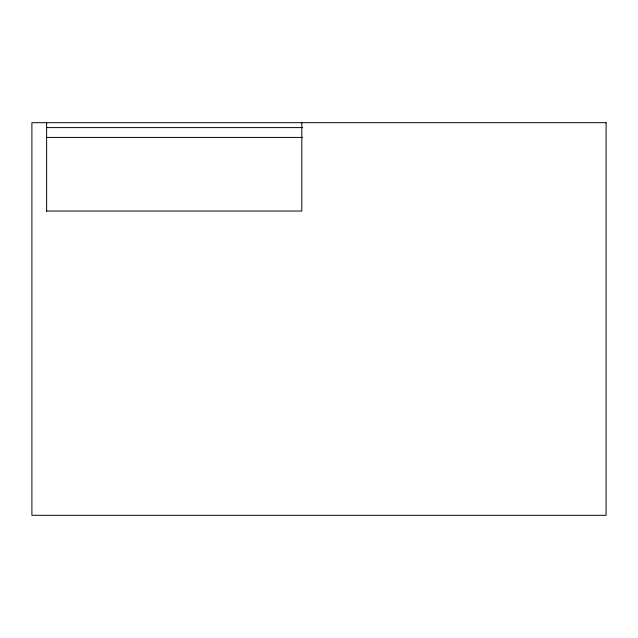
<?xml version="1.0" encoding="UTF-8"?>
<svg xmlns="http://www.w3.org/2000/svg" width="638" height="638" viewBox="0 0 638 638"><rect width="100%" height="100%" fill="white"/><g stroke="black" fill="none" stroke-linecap="round" stroke-linejoin="round"><path stroke-width="0.96" d="M46.622 127.6L302.571 127.6M46.622 137.417L302.571 137.417M46.622 211.034L301.822 211.034L301.822 122.695M46.622 122.695L46.622 211.521M606.1 122.695L31.9 122.695L31.9 515.305L606.1 515.305L606.1 122.695"/></g></svg>
